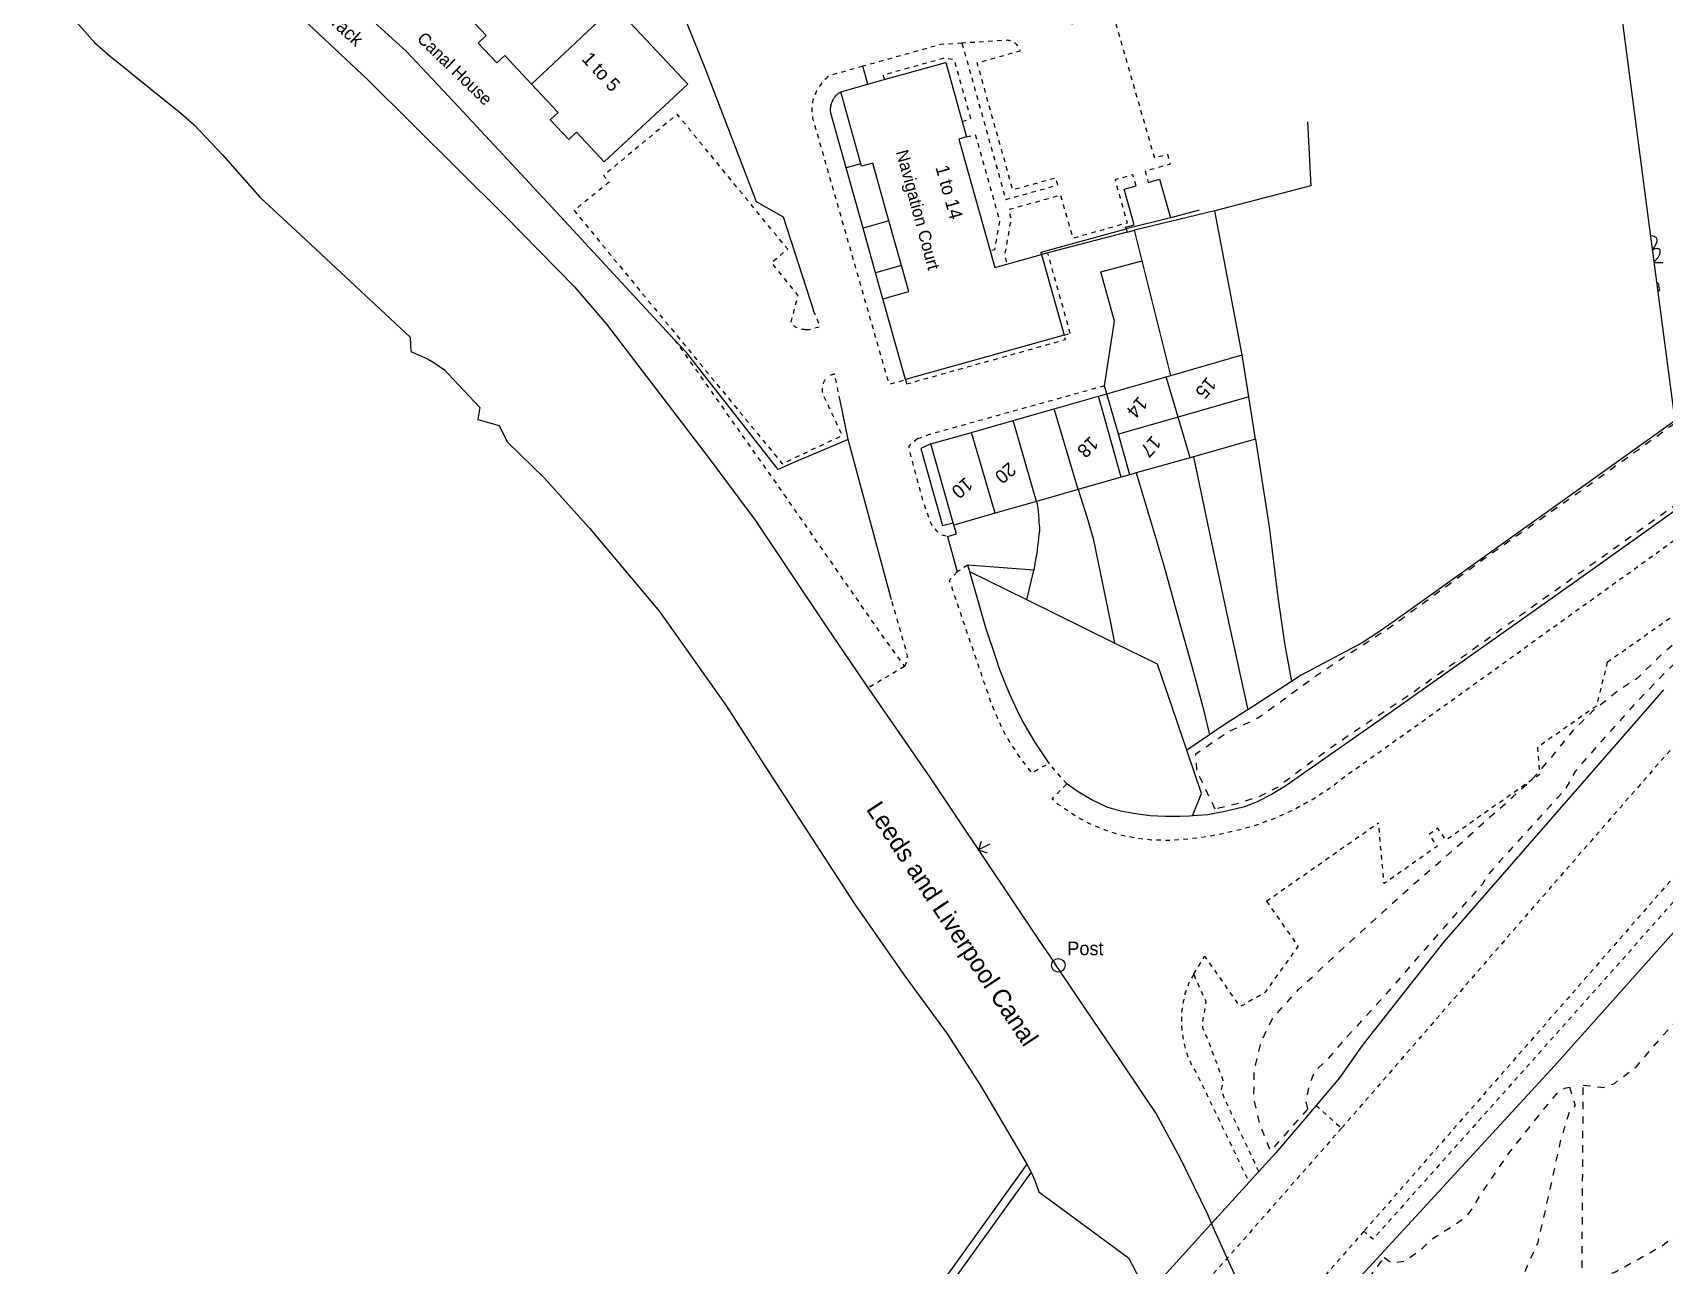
# Model space of a CAD drawing. Extents: x 421500 to 422711, y 436000 to 437000.
# Drawn here: x 422079.4 to 422260.5, y 436739.8 to 436876.6 of the extents above; entities that cross this region are included whole.
import ezdxf

# ---------------------------------------------------------------- set-up
doc = ezdxf.new("R2010")
doc.units = 0
doc.linetypes.add('716709-ExBase$0$OS-DASHEDLINE', pattern=[1, 0.5, -0.5])
doc.linetypes.add('716709-ExBase$0$OS-LANDFORM', pattern=[1.6, 0.8, -0.8])
doc.layers.get('0').update_dxf_attribs({"color": 210})
for name, color, linetype in [('716709-ExBase$0$OS-AREA_MOSAIC', 8, 'Continuous'), ('716709-ExBase$0$OS-LINE_0001_BLG_OUTLINE', 7, 'Continuous'), ('716709-ExBase$0$OS-LINE_0021_ROAD_OR_TRACK', 8, '716709-ExBase$0$OS-DASHEDLINE'), ('716709-ExBase$0$OS-LINE_0030_BLG_DIVISION', 8, 'Continuous'), ('716709-ExBase$0$OS-LINE_0030_OBSTRUCTING_FEAT', 8, 'Continuous'), ('716709-ExBase$0$OS-LINE_0032_PATH_OR_EDGE', 8, '716709-ExBase$0$OS-DASHEDLINE'), ('716709-ExBase$0$OS-LINE_0059_WATER_EDGE_LIMIT', 8, 'Continuous'), ('716709-ExBase$0$OS-LINE_0374_TOP_OF_SLOPE', 8, '716709-ExBase$0$OS-LANDFORM'), ('716709-ExBase$0$OS-LINE_0376_BOT_SLOPE_CLIFF', 8, '716709-ExBase$0$OS-LANDFORM'), ('716709-ExBase$0$OS-PT_0026_BENCH_MARK_LOCN', 8, 'Continuous'), ('716709-ExBase$0$OS-PT_GENERAL_OR_UNCLASSIFIED', 8, 'Continuous'), ('716709-ExBase$0$OS-SYMB_0026_BENCH_MARK', 8, 'Continuous'), ('716709-ExBase$0$OS-TEXT_BUILDING_OR_STRUCTURE', 4, 'Continuous'), ('716709-ExBase$0$OS-TEXT_INLAND_WATER', 4, 'Continuous'), ('716709-ExBase$0$OS-TEXT_ROADSIDE', 4, 'Continuous'), ('716709-ExBase$0$OS-TEXT_STRUCTURE', 4, 'Continuous')]:
    doc.layers.add(name, color=color, linetype=linetype)
doc.styles.add('716709-ExBase$0$Standard', font='romans.shx')

# ---------------------------------------------------------------- blocks, each defined once
blk = doc.blocks.new('716709-ExBase$0$OS-BENCH MARK')
at = {"linetype": 'Continuous'}
blk.add_line((1.42, 0), (0, 0), dxfattribs=at)
at = {"linetype": 'Continuous', "flags": 128}
blk.add_lwpolyline([(0.707, 0.707), (0, 0), (0.707, -0.707)], dxfattribs=at)
blk = doc.blocks.new('716709-ExBase$0$OS-SE2236NWM0000083115')
at = {"layer": '716709-ExBase$0$OS-AREA_MOSAIC'}
blk.add_line((38.417, -52.75975), (37.39947, -52.75975), dxfattribs=at)
for points in [[(37.21277, -51.34612), (37.266, -51.29375), (37.472, -51.01875), (37.635, -50.71675), (37.752, -50.39375), (37.767, -50.23975), (37.728, -50.09075), (37.641, -49.96375), (37.433, -49.81975), (37.187, -49.76375), (37.026, -49.78175), (37.00722, -49.78982)], [(37.39184, -52.70198), (37.869, -52.15975), (38.001, -51.94975), (38.083, -51.71575), (38.11, -51.46875), (38.085, -51.35475), (38.013, -51.26175), (37.908, -51.20875), (37.701, -51.18475), (37.495, -51.22075), (37.308, -51.31275), (37.21759, -51.38268)], [(37.82108, -55.95193), (37.852, -55.94625), (37.935, -55.90125), (37.999, -55.83225), (38.039, -55.74725), (38.0505, -55.65375), (38.032, -55.56125), (37.986, -55.47925), (37.9165, -55.41575), (37.9605, -55.33725), (37.9765, -55.24875), (37.964, -55.15925), (37.923, -55.07925), (37.8585, -55.01625), (37.777, -54.97725), (37.69102, -54.96716)]]:
    blk.add_lwpolyline(points, dxfattribs=at)
blk = doc.blocks.new('716709-ExBase$0$OS-DOT')
at = {"linetype": 'Continuous'}
blk.add_circle((0, 0), 0.05, dxfattribs=at)
blk = doc.blocks.new('716709-ExBase$0$OS-CIRCLE')
at = {"linetype": 'Continuous'}
blk.add_circle((0, 0), 0.375, dxfattribs=at)

msp = doc.modelspace()

# ---------------------------------------------------------------- linework, layer by layer
at = {"layer": '716709-ExBase$0$OS-LINE_0001_BLG_OUTLINE'}
for p, q in [((422169.11, 436870.09), (422172.1, 436870.93)), ((422171.34, 436862.1), (422169.11, 436870.09)), ((422172.1, 436870.93), (422173.93, 436871.44)), ((422182.59, 436866.8), (422183.08, 436865.07)), ((422175.84, 436850.82), (422174.46, 436855.76)), ((422187.55, 436850.96), (422191.4, 436852.03)), ((422191.4, 436852.03), (422193.9, 436843.07)), ((422176.28, 436838.14), (422173.77, 436847.1)), ((422193.9, 436843.07), (422176.28, 436838.14)), ((422205.74, 436838.6), (422213.65, 436840.88)), ((422214.38, 436836.22), (422213.65, 436840.88)), ((422198.62, 436836.58), (422205.21, 436838.45)), ((422205.21, 436838.45), (422205.74, 436838.6)), ((422192.8, 436834.9), (422197.7, 436836.3)), ((422197.7, 436836.3), (422198.62, 436836.58)), ((422200.23, 436827.31), (422197.7, 436836.3)), ((422199.91, 436832.08), (422198.62, 436836.58)), ((422215.12, 436831.52), (422214.38, 436836.22)), ((422183.61, 436832.28), (422188.23, 436833.6)), ((422188.23, 436833.6), (422192.8, 436834.9)), ((422179.1, 436831), (422183.61, 436832.28)), ((422201.19, 436827.59), (422199.91, 436832.08)), ((422181.58, 436822.25), (422179.1, 436831)), ((422215.12, 436831.52), (422208.24, 436829.56)), ((422207.88, 436829.46), (422201.89, 436827.79)), ((422208.24, 436829.56), (422207.88, 436829.46)), ((422200.23, 436827.31), (422195.45, 436825.95)), ((422201.19, 436827.59), (422200.23, 436827.31)), ((422201.89, 436827.79), (422201.19, 436827.59)), ((422190.83, 436824.63), (422186.23, 436823.31)), ((422195.45, 436825.95), (422190.83, 436824.63)), ((422186.23, 436823.31), (422181.65, 436822)), ((422181.65, 436822), (422181.58, 436822.25))]:
    msp.add_line(p, q, dxfattribs=at)
at = {"layer": '716709-ExBase$0$OS-LINE_0001_BLG_OUTLINE', "flags": 128}
for points in [[(422134.78, 436870.94), (422131.82, 436874.12), (422130.94, 436873.3), (422128.89, 436875.49), (422129.77, 436876.31), (422126.83, 436879.44)], [(422144.02, 436879.6), (422152.13, 436870.94), (422142.87, 436862.3), (422139.79, 436865.59), (422138.92, 436864.77), (422136.87, 436866.96), (422137.75, 436867.78), (422134.78, 436870.94)], [(422173.93, 436871.44), (422180.76, 436873.35), (422182.59, 436866.8)], [(422183.08, 436865.07), (422182.21, 436864.83), (422185.68, 436852.42)], [(422174.46, 436855.76), (422172.67, 436862.16), (422171.42, 436861.81), (422171.34, 436862.1)], [(422185.68, 436852.42), (422186.2, 436850.58), (422187.55, 436850.96)], [(422173.77, 436847.1), (422176.66, 436847.91), (422175.84, 436850.82)]]:
    msp.add_lwpolyline(points, dxfattribs=at)
at = {"layer": '716709-ExBase$0$OS-LINE_0021_ROAD_OR_TRACK'}
for p, q in [((422176.28, 436838.14), (422176.41, 436837.66)), ((422176.17, 436806.32), (422172.15, 436803.9)), ((422216.34, 436780.26), (422228.78, 436788.96)), ((422227.16, 436743.63), (422220.3, 436735.8))]:
    msp.add_line(p, q, dxfattribs=at)
at = {"layer": '716709-ExBase$0$OS-LINE_0021_ROAD_OR_TRACK', "flags": 128}
for points in [[(422171.55, 436872.91), (422167.88, 436871.88), (422167.62, 436871.67), (422167.46, 436871.52), (422167.31, 436871.38), (422167.16, 436871.22), (422167.02, 436871.06), (422166.89, 436870.89), (422166.76, 436870.72), (422166.64, 436870.54), (422166.43, 436870.17), (422166.33, 436869.98), (422166.24, 436869.78), (422166.16, 436869.59), (422166.09, 436869.38), (422166.03, 436869.18), (422165.98, 436868.96), (422165.95, 436868.77), (422165.93, 436868.58), (422165.91, 436868.38), (422165.9, 436868.19), (422165.9, 436867.98), (422165.91, 436867.78), (422165.93, 436867.59), (422165.96, 436867.39), (422165.99, 436867.2), (422166.03, 436867.01), (422174.41, 436837.78), (422174.42, 436837.77), (422174.43, 436837.75), (422174.44, 436837.74), (422174.45, 436837.73), (422174.47, 436837.72), (422174.48, 436837.71), (422174.49, 436837.7), (422174.52, 436837.69), (422174.53, 436837.68), (422174.55, 436837.68), (422174.57, 436837.68), (422174.59, 436837.68), (422174.6, 436837.68), (422174.62, 436837.68), (422176.28, 436838.14)], [(422176.41, 436837.66), (422194.03, 436842.59), (422193.9, 436843.07)], [(422177.65, 436831.6), (422177.93, 436831.7), (422178.8, 436832), (422178.82, 436832.01)], [(422277.83, 436831.97), (422234.1, 436800.5), (422225.15, 436794.15), (422223.35, 436792.75), (422221.4, 436791.5), (422219.35, 436790.4), (422217.25, 436789.45), (422215.1, 436788.65), (422212.85, 436788.05), (422210.75, 436787.6), (422209, 436787.3), (422207.2, 436787.1), (422205.4, 436787), (422203.6, 436787.05), (422201.85, 436787.25), (422200.15, 436787.6), (422199.95, 436787.65), (422198.3, 436788.2), (422196.75, 436788.85), (422195.25, 436789.65), (422193.95, 436790.5), (422193.25, 436791), (422192.55, 436791.6), (422194.18, 436793.28)], [(422177.65, 436831.6), (422176.65, 436830.75), (422176.7, 436830.4), (422176.75, 436830.1), (422178.15, 436824.9), (422178.95, 436822.55), (422179.15, 436822.1), (422179.4, 436821.75), (422179.75, 436821.35), (422179.95, 436821.15), (422180.25, 436820.95), (422180.95, 436820.75)], [(422294.02, 436820.15), (422283, 436807.55), (422249.85, 436769.55), (422227.16, 436743.63)], [(422254.16, 436806.8), (422270.9, 436818.55), (422271.3, 436819.05), (422271.85, 436819.45), (422272.4, 436819.75), (422273, 436819.9), (422273.7, 436820), (422274.3, 436819.95), (422274.85, 436819.85), (422275.45, 436819.65), (422276, 436819.25), (422276.4, 436818.8)], [(422276.4, 436818.8), (422276.8, 436818.25), (422277.1, 436817.55), (422277.2, 436817.35), (422277.3, 436816.9), (422277.3, 436816.4), (422277.25, 436815.95), (422277.1, 436815.55), (422276.9, 436815.15), (422276.6, 436814.75), (422274.1, 436812.05), (422270.05, 436807.3), (422264.35, 436800.7), (422246.05, 436779.7), (422225.05, 436755.5), (422224.68, 436755.08)], [(422182.02, 436816.8), (422181.15, 436815.85), (422185.7, 436802.5), (422186.45, 436800.65), (422187.3, 436798.85), (422187.9, 436797.85), (422189, 436796.15), (422190.3, 436794.5), (422191.5, 436795.2), (422192.27, 436795.51)], [(422176.17, 436806.32), (422176.35, 436806.65), (422176.45, 436807), (422176.5, 436807.45), (422176.4, 436807.95), (422174.75, 436813.7)], [(422208.27, 436772.17), (422209.05, 436773.45), (422209.52, 436774.15)], [(422224.68, 436755.08), (422212, 436740.66), (422204.81, 436732.49), (422200.62, 436727.73)]]:
    msp.add_lwpolyline(points, dxfattribs=at)
at = {"layer": '716709-ExBase$0$OS-LINE_0030_BLG_DIVISION'}
for p, q in [((422134.78, 436870.94), (422144.02, 436879.6)), ((422206.54, 436833.98), (422205.21, 436838.45)), ((422214.38, 436836.22), (422206.54, 436833.98)), ((422190.83, 436824.63), (422188.23, 436833.6)), ((422195.45, 436825.95), (422192.8, 436834.9)), ((422206.54, 436833.98), (422199.91, 436832.08)), ((422207.88, 436829.46), (422206.54, 436833.98)), ((422186.23, 436823.31), (422183.61, 436832.28))]:
    msp.add_line(p, q, dxfattribs=at)
at = {"layer": '716709-ExBase$0$OS-LINE_0030_OBSTRUCTING_FEAT'}
for p, q in [((422172.1, 436870.93), (422171.55, 436872.91)), ((422171.34, 436862.1), (422169.71, 436861.64)), ((422171.58, 436854.95), (422169.71, 436861.64)), ((422174.46, 436855.76), (422171.58, 436854.95)), ((422205.71, 436856.1), (422200.78, 436854.87)), ((422210.61, 436856.87), (422201.7, 436854.71)), ((422213.65, 436840.88), (422210.61, 436856.87)), ((422172.96, 436850.01), (422171.58, 436854.95)), ((422200.89, 436854.49), (422192.08, 436852.21)), ((422200.78, 436854.87), (422200.89, 436854.49)), ((422200.89, 436854.49), (422201.7, 436854.71)), ((422202.55, 436851.31), (422201.7, 436854.71)), ((422192.08, 436852.21), (422191.4, 436852.03)), ((422175.84, 436850.82), (422172.96, 436850.01)), ((422173.77, 436847.1), (422172.96, 436850.01)), ((422205.74, 436838.6), (422202.55, 436851.31)), ((422198.37, 436837.45), (422199.49, 436844.63)), ((422198.62, 436836.58), (422198.37, 436837.45)), ((422169.95, 436831.5), (422169.03, 436835.81)), ((422174.75, 436813.7), (422169.95, 436831.5)), ((422180.95, 436820.75), (422182.02, 436816.8)), ((422183.45, 436816.8), (422183.2, 436817.55)), ((422190.55, 436817), (422183.2, 436817.55)), ((422189.75, 436813.72), (422183.45, 436816.8)), ((422189.75, 436813.72), (422190.55, 436817)), ((422199.49, 436808.9), (422189.75, 436813.72)), ((422219.12, 436804.65), (422214.26, 436801.5)), ((422210.04, 436798.74), (422207.5, 436797.02)), ((422215.5, 436750.26), (422214.41, 436749.07)), ((422214.41, 436749.07), (422210.25, 436744.5)), ((422210.25, 436744.5), (422203.16, 436736.64))]:
    msp.add_line(p, q, dxfattribs=at)
at = {"layer": '716709-ExBase$0$OS-LINE_0030_OBSTRUCTING_FEAT', "flags": 128}
for points in [[(422358.79, 436888.9), (422354.65, 436884.2), (422355, 436883.7), (422353.55, 436882.15), (422353.1, 436882.4), (422339.4, 436866.6), (422332.35, 436857.9), (422317.8, 436840.3), (422304.45, 436825.4), (422288.25, 436806.95), (422267.7, 436783.7), (422248.3, 436762), (422226.45, 436738.25), (422222.6, 436733.8)], [(422150.68, 436842.57), (422138.04, 436856.19), (422126.7, 436868.4), (422120.9, 436874.6), (422106.64, 436887.54)], [(422255.16, 436885.21), (422255.2, 436884), (422255.3, 436881.9), (422255.6, 436879.75), (422258.5, 436857.4), (422261.65, 436833.55)], [(422152.01, 436877.78), (422154.02, 436872.73), (422159.72, 436857.9), (422162.72, 436856.22), (422166.07, 436845.82)], [(422169.71, 436861.64), (422168.01, 436867.71), (422168, 436867.81), (422167.99, 436867.9), (422167.98, 436868), (422167.98, 436868.1), (422167.98, 436868.2), (422167.99, 436868.3), (422168, 436868.39), (422168.01, 436868.49), (422168.03, 436868.59), (422168.06, 436868.68), (422168.08, 436868.78), (422168.11, 436868.87), (422168.15, 436868.96), (422168.22, 436869.13), (422168.27, 436869.22), (422168.32, 436869.3), (422168.37, 436869.38), (422168.43, 436869.46), (422168.49, 436869.54), (422168.55, 436869.62), (422168.61, 436869.69), (422168.68, 436869.76), (422168.76, 436869.83), (422168.83, 436869.89), (422168.91, 436869.95), (422168.99, 436870.01), (422169.11, 436870.09)], [(422220.91, 436866.74), (422221.25, 436859.65), (422210.61, 436856.87)], [(422200.78, 436854.87), (422200.72, 436855.05), (422201.68, 436855.32), (422200.56, 436859.26), (422201.88, 436859.64)], [(422203.23, 436860.02), (422204.48, 436860.37), (422205.71, 436856.1)], [(422208.88, 436856.93), (422205.72, 436856.1), (422205.71, 436856.1)], [(422191.4, 436852.03), (422191.33, 436852.27), (422192.01, 436852.46), (422200.78, 436854.87)], [(422199.49, 436844.63), (422197.96, 436850.12), (422202.55, 436851.31)], [(422169.95, 436831.5), (422163.65, 436828.85), (422162.15, 436828.15), (422152, 436841.15), (422150.68, 436842.57)], [(422261.65, 436833.55), (422231.5, 436812.05), (422228.9, 436810.2), (422226.95, 436808.95), (422220.2, 436805.35), (422219.12, 436804.65)], [(422179.1, 436831), (422178, 436830.5), (422180.4, 436821.95), (422181.58, 436822.25)], [(422271.44, 436830.59), (422250.45, 436815.6), (422228.95, 436800.4), (422218.4, 436793), (422216.9, 436792.1), (422215.3, 436791.3), (422213.9, 436790.75), (422211.9, 436790.25), (422209.85, 436789.85), (422208.14, 436789.72)], [(422215.12, 436831.52), (422216.65, 436821.8), (422217.6, 436814), (422218.35, 436808.9), (422219.12, 436804.65)], [(422208.24, 436829.56), (422210.05, 436820.9), (422212.15, 436811.25), (422213.45, 436805.2), (422214.26, 436801.5)], [(422201.89, 436827.79), (422204.1, 436820.4), (422205.15, 436816.85), (422206.6, 436811.6), (422208.1, 436806.2), (422209.4, 436801.4), (422210.04, 436798.74)], [(422190.83, 436824.63), (422190.9, 436824.35), (422191, 436823.55), (422191.1, 436822.65), (422191.1, 436822.25), (422191.15, 436821.8), (422191.15, 436821.35), (422191.1, 436820.95), (422191.05, 436820.5), (422191, 436820.1), (422190.95, 436819.65), (422190.9, 436819.25), (422190.85, 436818.8), (422190.75, 436818.4), (422190.55, 436817)], [(422195.45, 436825.95), (422196.4, 436822.9), (422197.1, 436820.5), (422199.05, 436811.2), (422199.49, 436808.9)], [(422180.95, 436820.75), (422181.95, 436821.04), (422181.65, 436822)], [(422192.27, 436795.51), (422190.65, 436797.95), (422189.25, 436800.35), (422188.95, 436800.9), (422187.8, 436803.4), (422186.75, 436805.95), (422186.4, 436807.1), (422185.2, 436810.6), (422183.45, 436816.8)], [(422207.5, 436797.02), (422204.25, 436806.55), (422199.49, 436808.9)], [(422260.4, 436803.7), (422236, 436775.7), (422226.95, 436764.25), (422224.45, 436760.65), (422221.85, 436757.59)], [(422214.26, 436801.5), (422213.8, 436801.2), (422211.75, 436799.9), (422210.04, 436798.74)], [(422208.14, 436789.72), (422209.15, 436792.2), (422207.5, 436797.02)], [(422208.14, 436789.72), (422207.8, 436789.7), (422206.75, 436789.65), (422205.15, 436789.65), (422203.45, 436789.75), (422201.8, 436789.95), (422200.2, 436790.25), (422198.65, 436790.7), (422198.35, 436790.85), (422196.9, 436791.55), (422195.45, 436792.4), (422194.18, 436793.28)], [(422221.85, 436757.59), (422217.4, 436752.35), (422215.5, 436750.26)], [(422189.76, 436751.07), (422172.9, 436727.6), (422153.15, 436700.55), (422132.95, 436672.7), (422123.15, 436661.65), (422105.05, 436644.45)], [(422190.22, 436750.18), (422158.6, 436706.3), (422138.95, 436679.25), (422138.55, 436678.85)]]:
    msp.add_lwpolyline(points, dxfattribs=at)
at = {"layer": '716709-ExBase$0$OS-LINE_0032_PATH_OR_EDGE'}
for p, q in [((422194.58, 436843.26), (422192.08, 436852.21)), ((422193.9, 436843.07), (422194.58, 436843.26)), ((422198.37, 436837.45), (422178.82, 436832.01)), ((422183.2, 436817.55), (422182.02, 436816.8)), ((422194.18, 436793.28), (422192.27, 436795.51)), ((422221.85, 436757.59), (422224.68, 436755.08))]:
    msp.add_line(p, q, dxfattribs=at)
at = {"layer": '716709-ExBase$0$OS-LINE_0032_PATH_OR_EDGE', "flags": 128}
for points in [[(422201.82, 436896.75), (422205.63, 436893.99), (422194.49, 436879.3), (422194.47, 436879.2), (422194.45, 436879.09), (422194.44, 436878.99), (422194.44, 436878.87), (422194.44, 436878.67), (422194.46, 436878.47), (422194.49, 436878.26), (422194.52, 436878.07), (422194.56, 436877.87), (422194.64, 436877.58), (422199.25, 436878.91), (422203.91, 436862.75), (422205.35, 436863.16), (422205.66, 436862.05), (422202.88, 436861.26), (422203.23, 436860.02)], [(422182.56, 436875.48), (422180.21, 436875.33), (422171.55, 436872.91)], [(422182.56, 436875.48), (422187.41, 436858.13), (422193.2, 436859.74), (422192.97, 436860.52), (422188.2, 436859.19), (422184.25, 436873.3), (422189.02, 436874.63), (422188.98, 436874.74), (422188.96, 436874.81), (422188.93, 436874.87), (422188.9, 436874.93), (422188.87, 436875), (422188.84, 436875.05), (422188.8, 436875.11), (422188.76, 436875.17), (422188.72, 436875.22), (422188.63, 436875.32), (422188.58, 436875.37), (422188.53, 436875.42), (422188.48, 436875.46), (422188.43, 436875.5), (422188.37, 436875.54), (422188.28, 436875.6), (422188.22, 436875.63), (422188.16, 436875.66), (422188.1, 436875.69), (422188.04, 436875.71), (422187.98, 436875.73), (422187.92, 436875.75), (422187.85, 436875.77), (422187.79, 436875.78), (422187.73, 436875.79), (422187.66, 436875.8), (422182.56, 436875.48)], [(422182.59, 436866.8), (422183.55, 436867.08), (422181.72, 436873.62), (422180.63, 436873.83), (422173.8, 436871.92), (422173.93, 436871.44)], [(422338.94, 436871.59), (422339.8, 436870.8), (422333.65, 436863.05), (422321.7, 436847.95), (422318.3, 436844.2), (422290.4, 436812.9), (422265.4, 436784.55), (422244.85, 436761.45), (422228.15, 436742.75), (422227.16, 436743.63)], [(422165.26, 436843.68), (422165.16, 436843.68), (422165.07, 436843.69), (422164.97, 436843.7), (422164.81, 436843.72), (422164.72, 436843.74), (422164.62, 436843.77), (422164.53, 436843.79), (422164.44, 436843.82), (422164.35, 436843.86), (422164.26, 436843.9), (422164.18, 436843.94), (422164.09, 436843.99), (422164.01, 436844.04), (422163.93, 436844.09), (422163.86, 436844.15), (422163.78, 436844.2), (422163.71, 436844.27), (422163.64, 436844.33), (422163.57, 436844.4), (422164.38, 436847.48), (422161.44, 436851.14), (422163.22, 436852.61), (422150.96, 436867.59), (422142.8, 436860.79), (422143.42, 436860.06), (422139.52, 436856.91), (422162.62, 436828.81), (422169.28, 436831.95), (422167.27, 436836.25), (422167.24, 436836.32), (422167.21, 436836.39), (422167.18, 436836.46), (422167.15, 436836.54), (422167.13, 436836.61), (422167.11, 436836.68), (422167.1, 436836.76), (422167.09, 436836.83), (422167.08, 436836.91), (422167.07, 436836.99), (422167.07, 436837.06), (422167.07, 436837.14), (422167.07, 436837.21), (422167.08, 436837.29), (422167.09, 436837.37), (422167.1, 436837.44), (422167.12, 436837.51), (422167.15, 436837.64), (422167.18, 436837.71), (422167.21, 436837.79), (422167.24, 436837.86), (422167.27, 436837.93), (422167.3, 436837.99), (422167.34, 436838.06), (422167.38, 436838.12), (422167.43, 436838.18), (422167.47, 436838.24), (422167.52, 436838.3), (422167.58, 436838.35), (422167.63, 436838.4), (422167.69, 436838.45), (422167.74, 436838.48)], [(422183.08, 436865.07), (422184.04, 436865.35), (422186.73, 436855.75), (422186.17, 436852.56), (422185.68, 436852.42)], [(422201.88, 436859.64), (422201.53, 436860.88), (422199.54, 436860.31), (422200.9, 436855.52), (422194.88, 436853.82), (422193.53, 436858.6), (422187.73, 436856.99), (422188, 436856.01), (422187.28, 436851.92), (422187.55, 436850.96)], [(422165.26, 436843.68), (422165.36, 436843.69), (422165.45, 436843.69), (422165.55, 436843.7), (422165.64, 436843.72), (422165.74, 436843.74), (422165.87, 436843.77), (422166.84, 436844.04), (422166.07, 436845.82)], [(422150.68, 436842.57), (422162.8, 436825.4), (422173.4, 436810.15), (422176.17, 436806.32)], [(422169.03, 436835.81), (422168.45, 436838.74), (422168.39, 436838.73), (422168.33, 436838.72), (422168.26, 436838.71), (422168.2, 436838.7), (422168.14, 436838.68), (422168.08, 436838.66), (422168.02, 436838.64), (422167.97, 436838.61), (422167.91, 436838.58), (422167.85, 436838.56), (422167.8, 436838.52), (422167.75, 436838.49), (422167.74, 436838.48)], [(422254.16, 436806.8), (422252.95, 436801.92), (422246.4, 436797.32), (422246.66, 436794.33), (422236.27, 436787.04), (422235.35, 436788.35), (422234.37, 436787.66), (422235.28, 436786.35), (422229.39, 436782.21), (422228.78, 436788.96)], [(422216.34, 436780.26), (422219.85, 436775.27), (422216.14, 436770.1), (422213.43, 436768.57), (422209.52, 436774.15)], [(422208.27, 436772.17), (422207.75, 436771.2), (422207.3, 436770), (422207.05, 436768.85), (422206.9, 436767.65), (422206.9, 436766.4), (422207, 436765.5), (422207.25, 436764.25), (422207.6, 436763.1), (422208.1, 436761.95), (422208.55, 436761.25), (422214.41, 436749.07)], [(422215.5, 436750.26), (422211.6, 436758.55), (422211.35, 436759.3), (422211.55, 436760.35), (422209.7, 436765.3), (422209.45, 436765.7), (422209.3, 436766.2), (422209.25, 436766.75), (422209.45, 436767.75), (422209.55, 436768.4), (422209.65, 436769.1), (422208.27, 436772.17)]]:
    msp.add_lwpolyline(points, dxfattribs=at)
at = {"layer": '716709-ExBase$0$OS-LINE_0059_WATER_EDGE_LIMIT', "flags": 128}
for points in [[(422052.75, 436935.8), (422053.95, 436934.65), (422055.45, 436933.55), (422057, 436932.6), (422057.5, 436932.35), (422058.35, 436931.95), (422059.2, 436931.6), (422060.7, 436929.9), (422070.4, 436916.85), (422071.5, 436915.5), (422083.05, 436903.2), (422084.85, 436901.45), (422085.5, 436901.95), (422089.25, 436898.15), (422088.85, 436897.5), (422116.55, 436871.5), (422131.75, 436856.4), (422139.55, 436848.45), (422143.1, 436844.3), (422154.4, 436829.55), (422159.6, 436822.55), (422167.6, 436810.6), (422172.15, 436803.9)], [(422082.1, 436880.35), (422086.35, 436875.5), (422088.05, 436874.05), (422095.9, 436867.7), (422097.35, 436866.4), (422100.5, 436863.1), (422104.65, 436858.4), (422108.7, 436854.65), (422121.35, 436842.85), (422121.4, 436841.25), (422123.25, 436840.45), (422123.95, 436840.05), (422124.6, 436839.6), (422125.1, 436839.25), (422125.55, 436838.8), (422129.05, 436835.05), (422128.85, 436833.7), (422131.2, 436833.05), (422132.1, 436831.25), (422136.2, 436827.25), (422141.25, 436821.65), (422149, 436812.4), (422156.45, 436801.9), (422160.55, 436795.5), (422170.7, 436779.85), (422176.25, 436771.9), (422180.9, 436765.55), (422184.6, 436759.8), (422187.6, 436754.75), (422189.76, 436751.07)], [(422172.15, 436803.9), (422178.95, 436794.05), (422190.95, 436776.15), (422192.85, 436773.35)], [(422210.25, 436744.5), (422209.85, 436745.5), (422206.8, 436751.7), (422204.1, 436756.7), (422200.4, 436762.2), (422197.9, 436765.9), (422192.85, 436773.35)], [(422189.76, 436751.07), (422189.95, 436750.75), (422190.22, 436750.18)], [(422190.22, 436750.18), (422190.65, 436749.25), (422191.1, 436748), (422201.05, 436740.7), (422203.16, 436736.64)], [(422217.71, 436728.14), (422216.31, 436731.2), (422212, 436740.66), (422210.25, 436744.5)]]:
    msp.add_lwpolyline(points, dxfattribs=at)
at = {"layer": '716709-ExBase$0$OS-LINE_0374_TOP_OF_SLOPE', "flags": 128}
for points in [[(422251.5, 436759.85), (422253.8, 436759.6), (422254.95, 436760.05), (422257.35, 436761.85), (422260.2, 436765.2), (422264.1, 436769.55), (422267.05, 436773), (422271.95, 436778.95), (422283.05, 436791.35), (422293.25, 436803.05), (422299.15, 436809.85), (422308, 436819.75), (422312.65, 436825.05), (422317.65, 436831), (422321.4, 436835.7), (422325.3, 436840.4), (422329.65, 436845.2), (422332.7, 436849), (422334.65, 436851.4), (422336.4, 436853.1), (422338.7, 436854.7), (422340.7, 436856.6), (422342.4, 436859.3), (422343, 436861.95), (422343.15, 436865.7), (422343.4, 436870.85), (422344.1, 436871.9)], [(422318.06, 436869.3), (422317.98, 436869.11), (422313.95, 436864.55), (422307.65, 436858.5), (422300.75, 436852.75), (422292.55, 436846.5), (422281.65, 436838.5), (422270.1, 436830.2), (422247.8, 436814.3), (422232.45, 436803.3), (422224.3, 436797.85), (422219.6, 436794.45), (422217.6, 436792.9), (422215.5, 436791.85), (422213.35, 436791.15), (422210.66, 436790.48)], [(422267.03, 436812.53), (422264.45, 436809.4), (422260.5, 436805.55), (422257.4, 436802.35), (422253.25, 436797.75), (422250.6, 436794.65), (422249.45, 436792.6), (422247.2, 436790.15), (422242.25, 436784.7), (422240.8, 436783.05), (422240.3, 436782.15), (422237.4, 436778.9), (422233.9, 436774.9), (422229.3, 436769.6), (422225.2, 436765.15), (422223.1, 436762.7), (422221.7, 436761.35), (422221.05, 436759.85), (422220.7, 436758), (422220.9, 436757.2)], [(422229.41, 436740.71), (422230.3, 436740.1), (422231.75, 436740.35), (422233.7, 436741.8), (422234.65, 436742.75), (422237, 436744.2), (422238.5, 436745.25), (422239.2, 436746.15), (422240.2, 436747.85), (422243.25, 436752.3), (422246.85, 436756.85), (422248.6, 436758.95), (422249.4, 436759.5), (422249.97, 436759.64)]]:
    msp.add_lwpolyline(points, dxfattribs=at)
at = {"layer": '716709-ExBase$0$OS-LINE_0376_BOT_SLOPE_CLIFF', "flags": 128}
for points in [[(422210.66, 436790.48), (422208.65, 436794.65), (422208.5, 436796.6), (422211.9, 436798.95), (422215.4, 436800.6), (422218.05, 436802.5), (422221.45, 436805), (422224.9, 436807.35), (422227.05, 436808.7), (422230.1, 436810.7), (422240.6, 436818.35), (422253.05, 436827.1), (422261, 436832.85), (422267.55, 436837.25), (422291.7, 436854.05), (422297.6, 436858.7), (422300.4, 436861.4), (422305.55, 436866.25), (422310.6, 436871.15), (422313.2, 436872.8), (422314.7, 436873.05), (422316.7, 436872.6), (422318.15, 436871.45), (422318.06, 436869.3)], [(422344.1, 436871.9), (422345.35, 436871.95), (422346.6, 436869.25), (422347.25, 436865.6), (422347.3, 436862.35), (422346.35, 436859.1), (422345.35, 436856.6), (422344.8, 436855.35), (422343.15, 436853.75), (422341.25, 436851.85), (422339.2, 436849.75), (422336.7, 436847.7), (422334.8, 436845.55), (422333.2, 436843.45), (422331.3, 436842), (422329.15, 436839.6), (422327.6, 436837.3), (422326.7, 436834.95), (422325.5, 436834.25), (422324.5, 436833.6), (422323.65, 436831.95), (422322.55, 436829.65), (422321.7, 436827.9), (422319.1, 436824.8), (422313.3, 436818.1), (422308.85, 436811.85), (422304.2, 436806.1), (422302.7, 436803.85), (422299.65, 436800.75), (422296.75, 436797.05), (422294.4, 436793.35), (422292.05, 436790.5), (422288.65, 436785.9), (422281.8, 436776.95), (422275.7, 436769.55), (422272.75, 436765.65), (422271.75, 436763.3), (422270.55, 436758.25), (422270.65, 436755.75), (422270.35, 436753.55), (422268.7, 436750.3), (422265.7, 436746.7), (422260.3, 436742), (422255.15, 436739.15), (422251.35, 436737.55), (422251.5, 436759.85)], [(422220.9, 436757.2), (422216.8, 436752.55), (422215.6, 436755.6), (422214.95, 436758.35), (422215, 436761.45), (422215.75, 436764.65), (422217, 436767.25), (422219.95, 436770.5), (422225.35, 436775.5), (422232.45, 436781.95), (422237.25, 436786.1), (422240.45, 436789), (422243.65, 436791.8), (422245.95, 436793.9), (422247.95, 436796.2), (422250.4, 436799.25), (422252.65, 436801.45), (422255.5, 436803.75), (422257.6, 436805.1), (422260.1, 436807.55), (422262.75, 436809.9), (422265.2, 436812.4), (422266.1, 436813.2), (422267.03, 436812.53)], [(422249.97, 436759.64), (422250.6, 436757.55), (422249.95, 436756.9), (422248.95, 436753.6), (422247.8, 436748.35), (422246.45, 436742.4), (422244.7, 436738.45), (422243.2, 436735.5), (422239.65, 436731.5), (422236.6, 436728.55), (422233.7, 436725.95), (422231.1, 436725.05), (422229.55, 436725.8), (422228.4, 436727.6), (422225.8, 436732.75), (422227.2, 436737.8), (422229.41, 436740.71)]]:
    msp.add_lwpolyline(points, dxfattribs=at)

# ---------------------------------------------------------------- block references
at = {"layer": '716709-ExBase$0$OS-AREA_MOSAIC'}
msp.add_blockref('716709-ExBase$0$OS-SE2236NWM0000083115', (422221.93, 436903.86), dxfattribs=at)
at = {"layer": '716709-ExBase$0$OS-PT_0026_BENCH_MARK_LOCN'}
msp.add_blockref('716709-ExBase$0$OS-DOT', (422184.4, 436785.95), dxfattribs=at)
at = {"layer": '716709-ExBase$0$OS-PT_GENERAL_OR_UNCLASSIFIED', "xscale": 2, "yscale": 2}
msp.add_blockref('716709-ExBase$0$OS-CIRCLE', (422193.25, 436773.15), dxfattribs=at)
at = {"layer": '716709-ExBase$0$OS-SYMB_0026_BENCH_MARK', "rotation": 27.20000076293945}
msp.add_blockref('716709-ExBase$0$OS-BENCH MARK', (422184.4, 436785.95), dxfattribs=at)

# ---------------------------------------------------------------- texts
at = {"layer": '716709-ExBase$0$OS-TEXT_BUILDING_OR_STRUCTURE', "style": '716709-ExBase$0$Standard'}
for s, insert, char_height, width, attachment_point, rotation in [('{\\fHeledd|b0|i0|c0|p34;Canal House}', (422121.98, 436875.84), 1.375, 13.9028, 7, 315.9), ('{\\fHeledd|b0|i0|c0|p34;1 to 5}', (422140.27, 436873.64), 1.5, 6.6667, 7, 312.6), ('{\\fHeledd|b0|i0|c0|p34;Navigation Court}', (422174.82, 436863.31), 1.375, 17.875, 7, 285.2), ('{\\fHeledd|b0|i0|c0|p34;1 to 14}', (422179.58, 436861.7), 1.5, 8.1667, 7, 285.6), ('{\\fHeledd|b0|i0|c0|p34;15}', (422209.05, 436837.7), 1.5, 3, 8, 230), ('{\\fHeledd|b0|i0|c0|p34;14}', (422201.45, 436835.55), 1.5, 3, 8, 228.5), ('{\\fHeledd|b0|i0|c0|p34;18}', (422196, 436831.2), 1.5, 3, 8, 224.3), ('{\\fHeledd|b0|i0|c0|p34;17}', (422202.95, 436831.2), 1.5, 3, 8, 228.5), ('{\\fHeledd|b0|i0|c0|p34;20}', (422186.9, 436828.35), 1.5, 3, 8, 220.3), ('{\\fHeledd|b0|i0|c0|p34;10}', (422182.1, 436826.7), 1.5, 3, 8, 220.3)]:
    msp.add_mtext(s, dxfattribs=dict(at, insert=insert, char_height=char_height, width=width, attachment_point=attachment_point, rotation=rotation))
at = {"layer": '716709-ExBase$0$OS-TEXT_INLAND_WATER', "insert": (422181.25, 436777.6), "char_height": 2, "width": 41.2973, "attachment_point": 5, "rotation": 303.6, "style": '716709-ExBase$0$Standard'}
msp.add_mtext('{\\fHeledd|b0|i0|c0|p34;Leeds and Liverpool Canal}', dxfattribs=at)
at = {"layer": '716709-ExBase$0$OS-TEXT_ROADSIDE', "insert": (422113.95, 436877.25), "char_height": 1.5, "width": 6.5833, "attachment_point": 5, "rotation": 317.3, "style": '716709-ExBase$0$Standard'}
msp.add_mtext('{\\fHeledd|b0|i0|c0|p34;Track}', dxfattribs=at)
at = {"layer": '716709-ExBase$0$OS-TEXT_STRUCTURE', "insert": (422194.25, 436774.25), "char_height": 1.5, "width": 5.25, "attachment_point": 7, "style": '716709-ExBase$0$Standard'}
msp.add_mtext('{\\fHeledd|b0|i0|c0|p34;Post}', dxfattribs=at)

doc.saveas('drawing.dxf')
